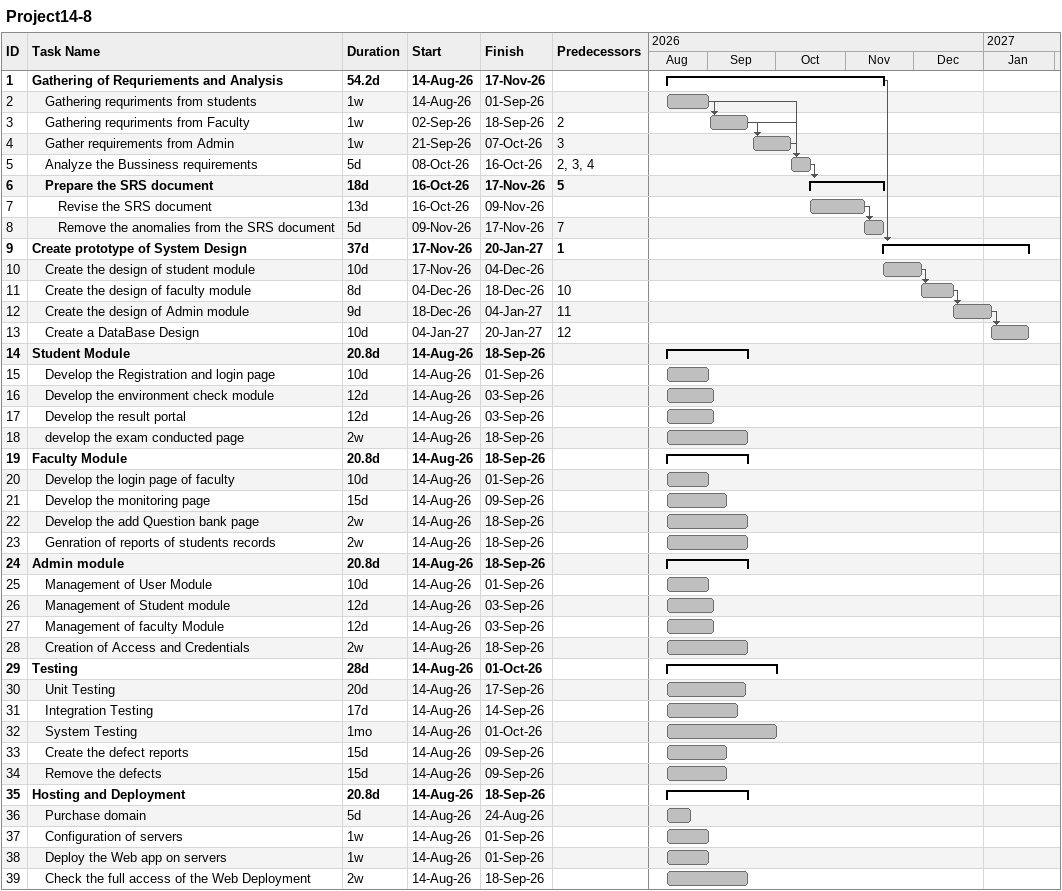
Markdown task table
Project14-8

| ID | Level | Task | Duration | Start | Finish | Predecessors |
|---|---|---|---|---|---|---|
| 1 | 1 | **Gathering of Requriements and Analysis** | 54.2d | 2026-08-14 | 2026-11-17 |  |
| 2 | 2 | Gathering requriments from students | 1w | 2026-08-14 | 2026-09-01 |  |
| 3 | 2 | Gathering requriments from Faculty | 1w | 2026-09-02 | 2026-09-18 | 2 |
| 4 | 2 | Gather requirements from Admin | 1w | 2026-09-21 | 2026-10-07 | 3 |
| 5 | 2 | Analyze the Bussiness requirements | 5d | 2026-10-08 | 2026-10-16 | 2, 3, 4 |
| 6 | 2 | **Prepare the SRS document** | 18d | 2026-10-16 | 2026-11-17 | 5 |
| 7 | 3 | Revise the SRS document | 13d | 2026-10-16 | 2026-11-09 |  |
| 8 | 3 | Remove the anomalies from the SRS document | 5d | 2026-11-09 | 2026-11-17 | 7 |
| 9 | 1 | **Create prototype of System Design** | 37d | 2026-11-17 | 2027-01-20 | 1 |
| 10 | 2 | Create the design of student module | 10d | 2026-11-17 | 2026-12-04 |  |
| 11 | 2 | Create the design of faculty module | 8d | 2026-12-04 | 2026-12-18 | 10 |
| 12 | 2 | Create the design of Admin module | 9d | 2026-12-18 | 2027-01-04 | 11 |
| 13 | 2 | Create a DataBase Design | 10d | 2027-01-04 | 2027-01-20 | 12 |
| 14 | 1 | **Student Module** | 20.8d | 2026-08-14 | 2026-09-18 |  |
| 15 | 2 | Develop the Registration and login page | 10d | 2026-08-14 | 2026-09-01 |  |
| 16 | 2 | Develop the environment check module | 12d | 2026-08-14 | 2026-09-03 |  |
| 17 | 2 | Develop the result portal | 12d | 2026-08-14 | 2026-09-03 |  |
| 18 | 2 | develop the exam conducted page | 2w | 2026-08-14 | 2026-09-18 |  |
| 19 | 1 | **Faculty Module** | 20.8d | 2026-08-14 | 2026-09-18 |  |
| 20 | 2 | Develop the login page of faculty | 10d | 2026-08-14 | 2026-09-01 |  |
| 21 | 2 | Develop the monitoring page | 15d | 2026-08-14 | 2026-09-09 |  |
| 22 | 2 | Develop the add Question bank page | 2w | 2026-08-14 | 2026-09-18 |  |
| 23 | 2 | Genration of reports of students records | 2w | 2026-08-14 | 2026-09-18 |  |
| 24 | 1 | **Admin module** | 20.8d | 2026-08-14 | 2026-09-18 |  |
| 25 | 2 | Management of User Module | 10d | 2026-08-14 | 2026-09-01 |  |
| 26 | 2 | Management of Student module | 12d | 2026-08-14 | 2026-09-03 |  |
| 27 | 2 | Management of faculty Module | 12d | 2026-08-14 | 2026-09-03 |  |
| 28 | 2 | Creation of Access and Credentials | 2w | 2026-08-14 | 2026-09-18 |  |
| 29 | 1 | **Testing** | 28d | 2026-08-14 | 2026-10-01 |  |
| 30 | 2 | Unit Testing | 20d | 2026-08-14 | 2026-09-17 |  |
| 31 | 2 | Integration Testing | 17d | 2026-08-14 | 2026-09-14 |  |
| 32 | 2 | System Testing | 1mo | 2026-08-14 | 2026-10-01 |  |
| 33 | 2 | Create the defect reports | 15d | 2026-08-14 | 2026-09-09 |  |
| 34 | 2 | Remove the defects | 15d | 2026-08-14 | 2026-09-09 |  |
| 35 | 1 | **Hosting and Deployment** | 20.8d | 2026-08-14 | 2026-09-18 |  |
| 36 | 2 | Purchase domain | 5d | 2026-08-14 | 2026-08-24 |  |
| 37 | 2 | Configuration of servers | 1w | 2026-08-14 | 2026-09-01 |  |
| 38 | 2 | Deploy the Web app on servers | 1w | 2026-08-14 | 2026-09-01 |  |
| 39 | 2 | Check the full access of the Web Deployment | 2w | 2026-08-14 | 2026-09-18 |  |
